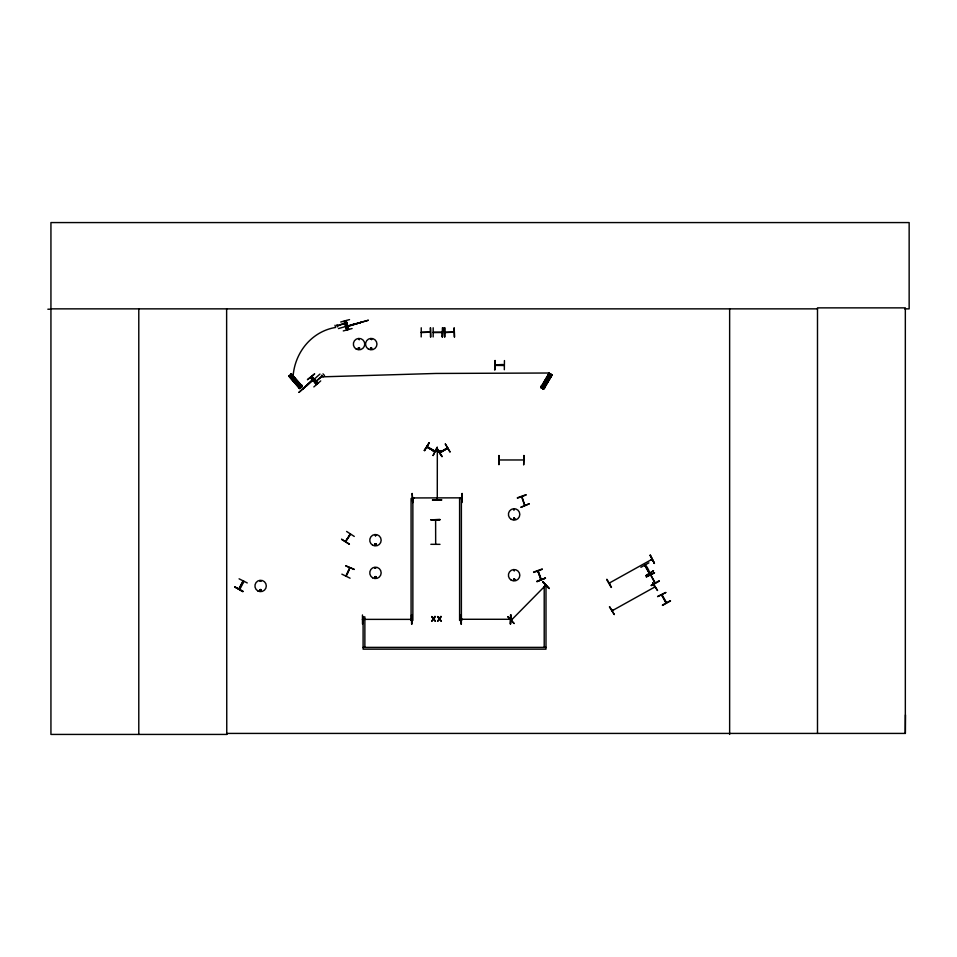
<?xml version="1.0" encoding="UTF-8"?>
<svg xmlns="http://www.w3.org/2000/svg" width="957" height="957" viewBox="0 0 957 957"><rect width="100%" height="100%" fill="white"/><g stroke="black" fill="none" stroke-linecap="round" stroke-linejoin="round"><path stroke-width="1.44" d="M904.676 308.86L909.15 308.86L909.15 222.574L50.936 222.574L50.936 734.426L226.761 734.426L226.642 733.421L905.334 733.421L905.466 714.915M427.779 447.505L426.894 446.895L434.825 451.572L426.978 447.051L434.837 451.441L434.311 450.687M314.793 380.647L314.386 379.905M540.896 579.691L537.882 571.054M541.291 579.547L540.992 578.602M436.823 498.872L437.277 499.674M260.113 581.21L261.094 581.342L260.172 581.09M259.73 590.23C262.027 587.275 261.094 593.436 259.814 590.026M261.141 590.373C260.28 587.993 259.622 592.311 261.225 590.23M370.395 348.157C372.5 351.59 371.639 344.998 370.538 348.803M371.735 339.496L370.814 339.113L371.639 339.591M370.646 348.228C371.747 350.465 372.01 346.673 370.778 348.109M374.845 544.485C376.484 542.607 375.754 546.339 374.941 544.617M374.965 568.111L375.945 567.98L375.024 568.219M374.845 577.131C376.484 575.073 375.754 579.356 374.941 576.987M513.622 509.65C515.536 508.251 513.323 511.493 514.005 509.208M513.574 518.67C515.56 516.804 513.682 520.979 513.73 518.287M514.974 518.897C513.442 515.715 512.964 521.098 514.83 519.077M513.634 570.372L514.364 570.934L514.112 570.037M514.914 579.727C513.598 576.317 512.725 582.49 514.998 579.523M447.589 448.295L440.029 452.733M609.262 583.088L609.956 582.646M611.978 610.482L612.863 609.98M612.671 610.04L612.217 610.71L654.923 586.94M612.935 610.351L612.348 610.745M654.648 586.701L654.086 587.466M654.827 587.036L654.121 587.395M436.87 450.914L437.241 451.644L437.229 450.723M436.918 499.698L437.229 498.681M437.325 450.914L437.277 499.506M238.879 588.782L243.018 580.839M511.397 620.088L545.741 585.229M644.827 565.288L649.277 573.183L644.862 565.336M648.858 572.465C651.227 574.033 644.587 561.819 645.245 566.209M350.525 534.293L345.393 541.638L350.274 533.91M654.851 583.052L650.772 574.954M655.162 582.729L650.76 575.037M661.993 595.637L661.993 594.716M666.395 602.491L665.629 601.977M435.614 520.249L435.674 543.875M358.289 347.941C358.803 351.65 361.076 345.86 358.265 348.181M358.516 348.073C358.995 350.525 360.227 346.924 358.672 348.001M374.701 544.043C375.347 547.512 377.202 542.44 374.881 543.899M341.864 574.152L350.071 578.195M345.848 565.922L354.293 569.451L345.872 565.862M346.972 574.379L349.257 569.654M346.29 576.09L349.819 567.848M243.939 581.366L239.788 589.345M239.083 578.818L247.253 582.945M413.687 498.298L412.73 498.298M411.462 619.681L410.637 619.275M510.225 619.323L509.591 619.275M421.247 332.199L430.363 332.151L421.271 332.569M433.186 332.199L442.337 332.199M445.005 332.199L454.12 332.151L445.029 332.569M503.298 365.395C507.413 363.516 492.113 365.478 496.001 364.88M424.31 450.496L429.238 442.78L424.274 450.472M424.657 450.699L429.179 442.744M427.779 447.398L427.097 446.584M537.894 571.245L540.992 579.655M540.92 387.537L549.282 373.278M541.112 387.645L549.426 373.374M541.231 387.717L549.605 373.469M541.435 387.836L549.82 373.601M541.578 387.92L550 373.708M541.841 388.052L542.643 388.53M542.834 388.638L551.208 374.402M543.014 388.745L551.268 374.426M543.193 388.853L551.435 374.534M543.253 388.889L551.711 374.689M543.42 388.985L551.89 374.797M543.552 389.068L552.057 374.893L549.079 373.158L540.717 387.418L543.767 389.188L552.129 374.941M341.661 539.281L349.389 544.162M346.709 540.083L349.52 535.645M354.281 536.434L346.613 531.446M512.055 619.478L511.409 620.004L511.72 619.191M439.646 452.47L447.541 447.84M349.652 567.98L345.836 576.078M652.207 559.606L651.406 560.001M358.696 339.017L359.306 339.795L358.827 338.969M413.711 497.927L412.886 497.843M362.488 619.37L411.462 619.37M410.541 619.37L411.438 619.323L410.637 619.789M509.591 619.323L510.32 619.287L461.633 619.275M442.337 332.522L433.21 332.569M545.095 585.875L545.693 585.206L545.43 586.067M314.518 373.924L307.424 379.714L314.602 374.02M313.382 379.104L302.376 389.296L313.31 379.032M312.987 380.001L313.645 379.415M306.587 385.958L319.973 374.067M313.501 380.431L314.267 379.762M313.764 380.719L314.518 380.049M313.932 380.91L314.686 380.228M314.195 381.018L314.745 380.443M314.052 381.053L314.937 380.515M314.769 382.537L322.066 375.874M314.937 382.728L316.623 381.233M322.413 376.268L316.372 380.934M313.836 386.927L320.727 380.91M610.064 582.634L609.382 582.921M290.067 377.249L292.363 375.24M290.796 378.087L293.093 376.077A53.305 49.597 -86.4 0 1 335.632 327.45L334.998 325.248M291.897 379.355L294.206 377.345M292.878 380.479L295.175 378.47M293.978 381.735L296.275 379.738M298.716 387.154L301.012 385.157M298.644 387.848L301.706 385.169M298.728 387.944L301.79 385.264M345.991 324.961L346.673 324.686M375.694 535.848C375.766 533.516 374.546 537.224 375.862 535.226M514.423 580.062C515.237 577.705 512.414 580.229 514.256 580.05M239.166 589.117L243.473 581.066L239.358 589.081M436.978 448.917L442.026 456.561L437.014 448.893M445.316 444.036L449.934 451.931M640.903 567.31L648.882 562.848M606.654 579.499L611.188 587.442M651.25 559.725L651.837 559.283M646.37 576.868L654.564 572.776L646.346 576.832M652.602 582.825L657.543 590.529L652.65 582.789M659.098 580.803L651.155 585.349M651.322 585.648L659.289 581.15M612.061 610.434L612.779 610.028M665.749 592.491L657.579 596.606L665.785 592.55M662.388 605.123L670.343 600.625M662.555 605.41L670.534 600.948M609.346 583.04L651.968 559.319M666.012 602.934L661.718 594.955L666.084 602.826M447.421 447.876L439.897 452.697L447.816 448.199M375.874 577.837C372.129 577.083 378.35 575.48 375.467 577.956M427.241 446.668L434.861 450.998M434.729 451.381L434.334 450.651M517.342 497.784L525.955 494.709M517.474 498.142L526.075 495.032M521.625 496.934L524.627 505.212M524.699 505.26L522.02 496.659M533.551 572.083L542.164 569.008M533.683 572.442L542.284 569.319M538.253 572.095L538.229 570.958M537.009 581.629L545.442 578.04L536.997 581.593M536.877 581.282L545.478 578.16M340.716 322.019L349.532 319.602M337.199 325.536L344.52 323.43L337.343 326.038M344.556 323.55L346.733 322.928M344.628 323.801L346.805 323.167M345.776 324.925L346.757 324.638M345.884 325.284L346.865 325.009M345.955 325.536L346.936 325.248M346.219 325.751L346.829 325.571M346.003 325.715L347.032 325.619M338.455 328.574L355.669 323.61M346.494 326.564L360.897 322.401L346.578 326.875M352.104 328.514L343.288 330.931M460.843 497.891L461.477 498.346M461.477 498.298L460.843 498.298M362.679 619.275L363.409 619.681L362.488 619.681M411.271 619.729L410.541 619.693M504.136 365.383L495.2 365.347L504.327 365.395M375.252 543.684L375.874 543.767M322.904 376.819L435.878 373.457L548.851 373.015M498.908 455.556L498.944 464.707L498.932 455.556M523.204 459.97L499.231 459.97M432.504 450.735L441.644 450.699M412.156 493.525L412.73 502.664L412.204 493.525M413.615 498.25L412.79 498.25L413.615 497.927M441.644 499.674L432.504 499.853M432.504 500.188L441.656 500.14M362.464 614.956L362.5 624.108M411.438 614.956L411.618 624.096M510.894 614.956L510.452 624.096L510.859 614.956M461.537 619.37L462.363 619.358M462.375 619.681L461.453 619.681M460.975 624.108L460.951 614.956M439.993 519.555L430.853 519.818L439.993 519.531M430.853 519.759L439.993 519.759M430.853 544.306L439.993 544.342M47.85 309.219L50.936 309.207M50.936 308.86L817.493 308.86M421.247 327.784L421.188 336.936M430.387 327.784L430.853 336.936M433.186 327.784L433.162 336.936M444.491 327.784L444.538 336.936M504.327 369.713L504.447 360.562M412.79 497.939L461.477 497.843M363.098 647.375L545.992 647.375M538.289 571.114L541.255 579.452M542.38 388.147L542.906 387.633M234.872 587.012L243.006 591.199M548.433 374.725L551.065 376.268M547.871 375.694L550.502 377.237M547.021 377.142L549.653 378.685M546.268 378.422L548.887 379.965M545.418 379.869L548.05 381.412M541.782 386.078L544.413 387.621M541.1 386.221L544.605 388.279L541.04 386.341M341.625 539.329L349.353 544.222M436.882 499.578L436.906 498.776M542.691 582.035L549.198 588.459M322.999 373.864L324.519 375.575M321.48 375.216L322.999 376.926M311.946 376.376L318.023 383.219M311.587 376.699L317.736 383.47M310.81 377.393L316.875 384.236L310.714 377.477M310.427 377.728L316.504 384.57M291.227 373.984L302.113 386.413M291.084 374.115L301.934 386.568M290.976 374.211L301.79 386.7M290.796 374.354L301.682 386.784M290.629 374.51L301.539 386.915M301.311 387.107L300.618 387.729M289.576 375.443L300.45 387.884L289.433 375.575M289.289 375.694L300.247 388.063M289.241 375.73L300.008 388.267M288.966 375.981L299.852 388.41M288.942 375.993L299.697 388.542M445.364 444L450.041 451.86M437.361 448.689L441.931 456.621M649.994 555.371L654.432 563.362M661.993 594.799L666.467 602.635M606.977 579.308L611.487 587.275M609.693 606.702L614.31 614.597L609.406 606.87M346.111 320.595L348.647 329.375M346.075 320.607L348.611 329.387M348.288 329.483L345.752 320.703L348.228 329.507M347.188 329.806L344.592 321.038L347.068 329.842M346.745 329.926L344.209 321.145L346.697 329.938M336.96 324.686L337.594 326.887M510.512 614.956L510.464 624.096M461.298 614.956L461.346 624.108M437.229 498.776L437.229 499.602M411.893 614.956L411.953 624.096M905.334 733.421L905.334 307.867L817.493 307.867L817.493 733.421M729.641 308.86L729.641 734.426M544.21 647.375L544.21 586.402L545.992 586.402L545.992 649.157L363.098 649.157L363.098 616.894L364.868 616.894L364.868 647.375M495.056 360.562L495.116 369.713M454.611 336.936L454.144 327.784L454.276 336.936M444.873 327.784L444.873 336.936M442.397 327.784L442.397 336.936M430.518 327.784L430.459 336.936M226.63 308.86L226.761 734.426M138.789 308.86L138.789 734.426M546.495 379.738C547.308 382.333 548.528 377.931 546.495 379.738M293.943 379.881C294.589 382.525 296.072 378.194 293.943 379.881M234.908 586.952L242.803 591.593L234.908 586.952M437.193 447.302L433.102 455.508L437.193 447.302M434.741 616.511L433.569 618.413L431.679 616.511L433.162 618.928L431.631 621.344L433.521 619.406L435.435 621.344L433.928 618.892L435.435 616.511L434.741 616.511M440.675 616.511L439.502 618.413L437.612 616.511L439.096 618.928L437.564 621.344L439.454 619.406L441.368 621.344L439.861 618.892L441.368 616.511L440.675 616.511M507.976 616.751L514.136 623.545L507.892 616.846M542.966 581.76L549.115 588.555L542.93 581.796M291.43 373.804L288.787 376.137L299.661 388.578L302.292 386.257L291.371 373.852M305.69 386.365L298.967 392.358L305.69 386.365M653.464 570.779L645.784 575.779L653.452 570.767M650.329 555.18L654.385 563.398L650.329 555.18M529.245 503.813L520.799 507.342L529.233 503.753M368.23 320.284L353.707 324.447L368.23 320.284M523.898 455.544L523.682 464.695L523.898 455.544M462.147 493.513L461.693 502.664L462.147 493.513M442.84 327.784L442.337 336.936L442.84 327.784M495.176 360.562L494.673 369.713L495.176 360.562M412.862 498.489L411.079 498.489L411.079 620.435L412.862 620.435L412.862 498.489M461.382 498.489L459.599 498.489L459.599 620.435L461.382 620.435L461.382 498.489M368.397 349.066A5.718 5.718 0 0 0 376.962 344.113A5.718 5.718 0 0 0 368.397 339.161A5.718 5.718 0 0 0 368.397 349.066M356.207 349.054A5.706 5.706 0 0 0 364.761 344.113A5.706 5.706 0 0 0 356.207 339.173A5.706 5.706 0 0 0 356.207 349.054M511.265 519.34A5.706 5.706 0 0 0 519.818 514.399A5.706 5.706 0 0 0 511.265 509.459A5.706 5.706 0 0 0 511.265 519.34M257.768 590.888A5.694 5.694 0 0 0 266.309 585.959A5.694 5.694 0 0 0 257.768 581.031A5.694 5.694 0 0 0 257.768 590.888M372.608 545.155A5.718 5.718 0 0 0 381.173 540.203A5.718 5.718 0 0 0 372.608 535.262A5.718 5.718 0 0 0 372.608 545.155M372.608 577.801A5.718 5.718 0 0 0 381.173 572.848A5.718 5.718 0 0 0 372.608 567.908A5.718 5.718 0 0 0 372.608 577.801M511.265 580.193A5.718 5.718 0 0 0 519.83 575.241A5.718 5.718 0 0 0 511.265 570.288A5.718 5.718 0 0 0 511.265 580.193"/></g></svg>
